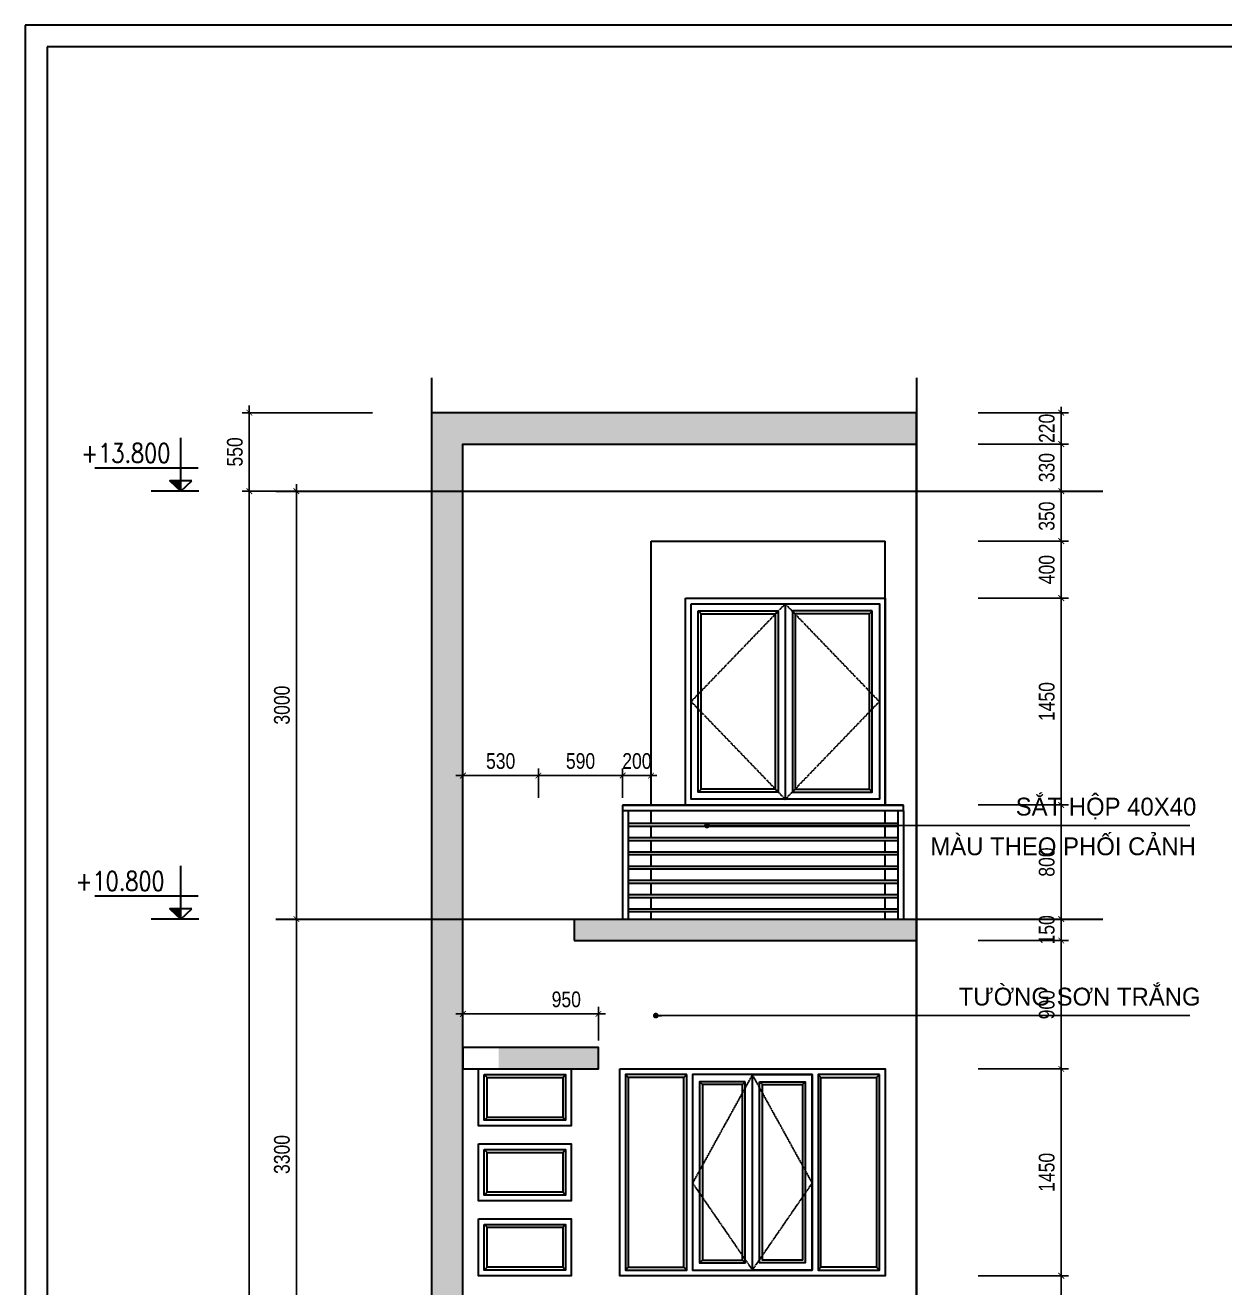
# Model space of a CAD drawing. Header units: millimetres. Extents: x -82962 to 19744, y -138000 to 4535.
# Drawn here: x -40951 to -32541, y -24094 to -15244 of the extents above; entities that cross this region are included whole.
import ezdxf

# ---------------------------------------------------------------- set-up
doc = ezdxf.new("R2010")
doc.units = ezdxf.units.MM
doc.header["$LTSCALE"] = 1000
doc.header["$MEASUREMENT"] = 0
doc.header["$PDMODE"] = 3
doc.linetypes.add('HIDDEN', pattern=[0.375, 0.25, -0.125])
doc.layers.get('0').update_dxf_attribs({"lineweight": 30})
doc.layers.get('DEFPOINTS').update_dxf_attribs({"color": 4, "lineweight": 30})
doc.layers.add('THAY', color=4, linetype='Continuous', lineweight=30)
doc.styles.add('A2', font='VnAvantH.TTF')
doc.styles.add('dim', font='arial.ttf', dxfattribs={"width": 0.8})
doc.styles.add('ROMANO', font='ROMANS', dxfattribs={"width": 0.8, "bigfont": 'VNS'})
doc.dimstyles.new('1-100-100', dxfattribs={"dimscale": 0, "dimtxt": 2.2, "dimasz": 0.8, "dimexe": 1, "dimexo": 1, "dimgap": 0.9, "dimtad": 1, "dimdec": 0, "dimzin": 0, "dimdsep": 46, "dimtxsty": 'dim', "dimblk1": 'ARCHTICK', "dimblk2": 'ARCHTICK', "dimsah": 1, "dimcen": 1, "dimdle": 1, "dimclrd": 256, "dimclre": 256, "dimclrt": 1, "dimadec": 0, "dimazin": 0, "dimtfac": 0.0001, "dimtdec": 0, "dimtix": 1, "dimtmove": 2, "dimatfit": 3, "dimldrblk": 'DOT', "dimfxl": 100, "dimtolj": 1, "dimtzin": 0, "dimarcsym": 0})

# ---------------------------------------------------------------- blocks, each defined once
blk = doc.blocks.new('_ARCHTICK')
at = {"color": 0, "linetype": 'ByBlock', "const_width": 0.15}
blk.add_lwpolyline([(-0.5, -0.5), (0.5, 0.5)], dxfattribs=at)
blk = doc.blocks.new('*D96')
at = {"layer": 'DEFPOINTS', "color": 0, "ltscale": 0.2, "transparency": 16777216}
for p in [(-39380.1, -18509.6), (-38466.4, -18509.6), (-38466.4, -32309.6)]:
    blk.add_point(p, dxfattribs=at)
at = {"layer": 'THAY', "lineweight": -2, "ltscale": 0.2, "transparency": 16777216}
for p, q in [((-39380.1, -32359.6), (-39380.1, -18459.6)), ((-38516.4, -18509.6), (-39430.1, -18509.6)), ((-38516.4, -32309.6), (-39430.1, -32309.6))]:
    blk.add_line(p, q, dxfattribs=at)
at = {"layer": 'THAY', "lineweight": -2, "ltscale": 0.2, "transparency": 16777216, "xscale": 40.00000032884259, "yscale": 40.00000032884259, "zscale": 40.00000032884259}
for p, rotation in [((-39380.1, -18509.6), 90), ((-39380.1, -32309.6), 270)]:
    blk.add_blockref('_ARCHTICK', p, dxfattribs=dict(at, rotation=rotation))
at = {"layer": 'THAY', "color": 1, "ltscale": 0.2, "transparency": 16777216, "insert": (-39481.3, -25409.6), "char_height": 110, "attachment_point": 5, "rotation": 90, "style": 'dim'}
blk.add_mtext('\\A1;13800', dxfattribs=at)
blk = doc.blocks.new('_DOT')
at = {"color": 0, "linetype": 'ByBlock', "ltscale": 10}
blk.add_line((-0.5, 0), (-1, 0), dxfattribs=at)
at = {"color": 0, "linetype": 'ByBlock', "ltscale": 10, "const_width": 0.5}
blk.add_lwpolyline([(-0.25, 0, 1), (0.25, 0, 1)], format="xyb", close=True, dxfattribs=at)
blk = doc.blocks.new('*D97')
at = {"layer": 'DEFPOINTS', "color": 0, "ltscale": 0.2, "transparency": 16777216}
for p in [(-39050.1, -21509.6), (-38466.4, -21509.6), (-38466.4, -24809.6)]:
    blk.add_point(p, dxfattribs=at)
at = {"layer": 'THAY', "lineweight": -2, "ltscale": 0.2, "transparency": 16777216}
for p, q in [((-39050.1, -24859.6), (-39050.1, -21459.6)), ((-38516.4, -21509.6), (-39100.1, -21509.6)), ((-38516.4, -24809.6), (-39100.1, -24809.6))]:
    blk.add_line(p, q, dxfattribs=at)
at = {"layer": 'THAY', "lineweight": -2, "ltscale": 0.2, "transparency": 16777216, "xscale": 40.00000032884259, "yscale": 40.00000032884259, "zscale": 40.00000032884259}
for p, rotation in [((-39050.1, -21509.6), 90), ((-39050.1, -24809.6), 270)]:
    blk.add_blockref('_ARCHTICK', p, dxfattribs=dict(at, rotation=rotation))
at = {"layer": 'THAY', "color": 1, "ltscale": 0.2, "transparency": 16777216, "insert": (-39151.3, -23159.6), "char_height": 110, "attachment_point": 5, "rotation": 90, "style": 'dim'}
blk.add_mtext('\\A1;3300', dxfattribs=at)
blk = doc.blocks.new('*D98')
at = {"layer": 'DEFPOINTS', "color": 0, "ltscale": 0.2, "transparency": 16777216}
for p in [(-39050.1, -18509.6), (-38466.4, -18509.6), (-38466.4, -21509.6)]:
    blk.add_point(p, dxfattribs=at)
at = {"layer": 'THAY', "lineweight": -2, "ltscale": 0.2, "transparency": 16777216}
for p, q in [((-39050.1, -21559.6), (-39050.1, -18459.6)), ((-38516.4, -18509.6), (-39100.1, -18509.6)), ((-38516.4, -21509.6), (-39100.1, -21509.6))]:
    blk.add_line(p, q, dxfattribs=at)
at = {"layer": 'THAY', "lineweight": -2, "ltscale": 0.2, "transparency": 16777216, "xscale": 40.00000032884259, "yscale": 40.00000032884259, "zscale": 40.00000032884259}
for p, rotation in [((-39050.1, -18509.6), 90), ((-39050.1, -21509.6), 270)]:
    blk.add_blockref('_ARCHTICK', p, dxfattribs=dict(at, rotation=rotation))
at = {"layer": 'THAY', "color": 1, "ltscale": 0.2, "transparency": 16777216, "insert": (-39151.3, -20009.6), "char_height": 110, "attachment_point": 5, "rotation": 90, "style": 'dim'}
blk.add_mtext('\\A1;3000', dxfattribs=at)
blk = doc.blocks.new('*D99')
at = {"layer": 'DEFPOINTS', "color": 0, "ltscale": 0.2, "transparency": 16777216}
for p in [(-39380.1, -17959.6), (-38466.4, -17959.6), (-38466.4, -18509.6)]:
    blk.add_point(p, dxfattribs=at)
at = {"layer": 'THAY', "lineweight": -2, "ltscale": 0.2, "transparency": 16777216}
for p, q in [((-38516.4, -17959.6), (-39430.1, -17959.6)), ((-39380.1, -18559.6), (-39380.1, -17909.6)), ((-38516.4, -18509.6), (-39430.1, -18509.6))]:
    blk.add_line(p, q, dxfattribs=at)
at = {"layer": 'THAY', "lineweight": -2, "ltscale": 0.2, "transparency": 16777216, "xscale": 40.00000032884259, "yscale": 40.00000032884259, "zscale": 40.00000032884259}
for p, rotation in [((-39380.1, -17959.6), 90), ((-39380.1, -18509.6), 270)]:
    blk.add_blockref('_ARCHTICK', p, dxfattribs=dict(at, rotation=rotation))
at = {"layer": 'THAY', "color": 1, "ltscale": 0.2, "transparency": 16777216, "insert": (-39481.2, -18234.6), "char_height": 110, "attachment_point": 5, "rotation": 90, "style": 'dim'}
blk.add_mtext('\\A1;550', dxfattribs=at)
blk = doc.blocks.new('*D1574')
at = {"layer": 'DEFPOINTS', "color": 0, "ltscale": 0.2, "transparency": 16777216}
for p in [(-34320.8, -24009.6), (-33687.8, -24009.6), (-34320.8, -24809.6)]:
    blk.add_point(p, dxfattribs=at)
at = {"layer": 'THAY', "lineweight": -2, "ltscale": 0.2, "transparency": 16777216}
for p, q in [((-33687.8, -24859.6), (-33687.8, -23959.6)), ((-34270.8, -24009.6), (-33637.8, -24009.6)), ((-34270.8, -24809.6), (-33637.8, -24809.6))]:
    blk.add_line(p, q, dxfattribs=at)
at = {"layer": 'THAY', "lineweight": -2, "ltscale": 0.2, "transparency": 16777216, "xscale": 40.00000032884259, "yscale": 40.00000032884259, "zscale": 40.00000032884259}
for p, rotation in [((-33687.8, -24009.6), 90), ((-33687.8, -24809.6), 270)]:
    blk.add_blockref('_ARCHTICK', p, dxfattribs=dict(at, rotation=rotation))
at = {"layer": 'THAY', "color": 1, "ltscale": 0.2, "transparency": 16777216, "insert": (-33789, -24409.6), "char_height": 110, "attachment_point": 5, "rotation": 90, "style": 'dim'}
blk.add_mtext('\\A1;800', dxfattribs=at)
blk = doc.blocks.new('*D1575')
at = {"layer": 'DEFPOINTS', "color": 0, "ltscale": 0.2, "transparency": 16777216}
for p in [(-34320.8, -22559.6), (-33687.8, -22559.6), (-34320.8, -24009.6)]:
    blk.add_point(p, dxfattribs=at)
at = {"layer": 'THAY', "lineweight": -2, "ltscale": 0.2, "transparency": 16777216}
for p, q in [((-34270.8, -22559.6), (-33637.8, -22559.6)), ((-33687.8, -24059.6), (-33687.8, -22509.6)), ((-34270.8, -24009.6), (-33637.8, -24009.6))]:
    blk.add_line(p, q, dxfattribs=at)
at = {"layer": 'THAY', "lineweight": -2, "ltscale": 0.2, "transparency": 16777216, "xscale": 40.00000032884259, "yscale": 40.00000032884259, "zscale": 40.00000032884259}
for p, rotation in [((-33687.8, -22559.6), 90), ((-33687.8, -24009.6), 270)]:
    blk.add_blockref('_ARCHTICK', p, dxfattribs=dict(at, rotation=rotation))
at = {"layer": 'THAY', "color": 1, "ltscale": 0.2, "transparency": 16777216, "insert": (-33789, -23284.6), "char_height": 110, "attachment_point": 5, "rotation": 90, "style": 'dim'}
blk.add_mtext('\\A1;1450', dxfattribs=at)
blk = doc.blocks.new('*D1576')
at = {"layer": 'DEFPOINTS', "color": 0, "ltscale": 0.2, "transparency": 16777216}
for p in [(-34320.8, -21659.6), (-33687.8, -21659.6), (-34320.8, -22559.6)]:
    blk.add_point(p, dxfattribs=at)
at = {"layer": 'THAY', "lineweight": -2, "ltscale": 0.2, "transparency": 16777216}
for p, q in [((-34270.8, -21659.6), (-33637.8, -21659.6)), ((-33687.8, -22609.6), (-33687.8, -21609.6)), ((-34270.8, -22559.6), (-33637.8, -22559.6))]:
    blk.add_line(p, q, dxfattribs=at)
at = {"layer": 'THAY', "lineweight": -2, "ltscale": 0.2, "transparency": 16777216, "xscale": 40.00000032884259, "yscale": 40.00000032884259, "zscale": 40.00000032884259}
for p, rotation in [((-33687.8, -21659.6), 90), ((-33687.8, -22559.6), 270)]:
    blk.add_blockref('_ARCHTICK', p, dxfattribs=dict(at, rotation=rotation))
at = {"layer": 'THAY', "color": 1, "ltscale": 0.2, "transparency": 16777216, "insert": (-33789, -22109.6), "char_height": 110, "attachment_point": 5, "rotation": 90, "style": 'dim'}
blk.add_mtext('\\A1;900', dxfattribs=at)
blk = doc.blocks.new('*D1577')
at = {"layer": 'DEFPOINTS', "color": 0, "ltscale": 0.2, "transparency": 16777216}
for p in [(-34320.8, -21509.6), (-33687.8, -21509.6), (-34320.8, -21659.6)]:
    blk.add_point(p, dxfattribs=at)
at = {"layer": 'THAY', "lineweight": -2, "ltscale": 0.2, "transparency": 16777216}
for p, q in [((-33687.8, -21509.6), (-33687.8, -21469.6)), ((-34270.8, -21509.6), (-33637.8, -21509.6)), ((-33687.8, -21659.6), (-33687.8, -21509.6)), ((-34270.8, -21659.6), (-33637.8, -21659.6)), ((-33687.8, -21659.6), (-33687.8, -21699.6))]:
    blk.add_line(p, q, dxfattribs=at)
at = {"layer": 'THAY', "lineweight": -2, "ltscale": 0.2, "transparency": 16777216, "xscale": 40.00000032884259, "yscale": 40.00000032884259, "zscale": 40.00000032884259}
for p, rotation in [((-33687.8, -21509.6), 270), ((-33687.8, -21659.6), 90)]:
    blk.add_blockref('_ARCHTICK', p, dxfattribs=dict(at, rotation=rotation))
at = {"layer": 'THAY', "color": 1, "ltscale": 0.2, "transparency": 16777216, "insert": (-33789, -21584.6), "char_height": 110, "attachment_point": 5, "rotation": 90, "style": 'dim'}
blk.add_mtext('\\A1;150', dxfattribs=at)
blk = doc.blocks.new('*D1578')
at = {"layer": 'DEFPOINTS', "color": 0, "ltscale": 0.2, "transparency": 16777216}
for p in [(-34320.8, -20709.6), (-33687.8, -20709.6), (-34320.8, -21509.6)]:
    blk.add_point(p, dxfattribs=at)
at = {"layer": 'THAY', "lineweight": -2, "ltscale": 0.2, "transparency": 16777216}
for p, q in [((-33687.8, -21559.6), (-33687.8, -20659.6)), ((-34270.8, -20709.6), (-33637.8, -20709.6)), ((-34270.8, -21509.6), (-33637.8, -21509.6))]:
    blk.add_line(p, q, dxfattribs=at)
at = {"layer": 'THAY', "lineweight": -2, "ltscale": 0.2, "transparency": 16777216, "xscale": 40.00000032884259, "yscale": 40.00000032884259, "zscale": 40.00000032884259}
for p, rotation in [((-33687.8, -20709.6), 90), ((-33687.8, -21509.6), 270)]:
    blk.add_blockref('_ARCHTICK', p, dxfattribs=dict(at, rotation=rotation))
at = {"layer": 'THAY', "color": 1, "ltscale": 0.2, "transparency": 16777216, "insert": (-33789, -21109.6), "char_height": 110, "attachment_point": 5, "rotation": 90, "style": 'dim'}
blk.add_mtext('\\A1;800', dxfattribs=at)
blk = doc.blocks.new('*D1579')
at = {"layer": 'DEFPOINTS', "color": 0, "ltscale": 0.2, "transparency": 16777216}
for p in [(-34320.8, -19259.6), (-33687.8, -19259.6), (-34320.8, -20709.6)]:
    blk.add_point(p, dxfattribs=at)
at = {"layer": 'THAY', "lineweight": -2, "ltscale": 0.2, "transparency": 16777216}
for p, q in [((-34270.8, -19259.6), (-33637.8, -19259.6)), ((-33687.8, -20759.6), (-33687.8, -19209.6)), ((-34270.8, -20709.6), (-33637.8, -20709.6))]:
    blk.add_line(p, q, dxfattribs=at)
at = {"layer": 'THAY', "lineweight": -2, "ltscale": 0.2, "transparency": 16777216, "xscale": 40.00000032884259, "yscale": 40.00000032884259, "zscale": 40.00000032884259}
for p, rotation in [((-33687.8, -19259.6), 90), ((-33687.8, -20709.6), 270)]:
    blk.add_blockref('_ARCHTICK', p, dxfattribs=dict(at, rotation=rotation))
at = {"layer": 'THAY', "color": 1, "ltscale": 0.2, "transparency": 16777216, "insert": (-33789, -19984.6), "char_height": 110, "attachment_point": 5, "rotation": 90, "style": 'dim'}
blk.add_mtext('\\A1;1450', dxfattribs=at)
blk = doc.blocks.new('*D1580')
at = {"layer": 'DEFPOINTS', "color": 0, "ltscale": 0.2, "transparency": 16777216}
for p in [(-34320.8, -18859.6), (-33687.8, -18859.6), (-34320.8, -19259.6)]:
    blk.add_point(p, dxfattribs=at)
at = {"layer": 'THAY', "lineweight": -2, "ltscale": 0.2, "transparency": 16777216}
for p, q in [((-33687.8, -19309.6), (-33687.8, -18809.6)), ((-34270.8, -18859.6), (-33637.8, -18859.6)), ((-34270.8, -19259.6), (-33637.8, -19259.6))]:
    blk.add_line(p, q, dxfattribs=at)
at = {"layer": 'THAY', "lineweight": -2, "ltscale": 0.2, "transparency": 16777216, "xscale": 40.00000032884259, "yscale": 40.00000032884259, "zscale": 40.00000032884259}
for p, rotation in [((-33687.8, -18859.6), 90), ((-33687.8, -19259.6), 270)]:
    blk.add_blockref('_ARCHTICK', p, dxfattribs=dict(at, rotation=rotation))
at = {"layer": 'THAY', "color": 1, "ltscale": 0.2, "transparency": 16777216, "insert": (-33789, -19059.6), "char_height": 110, "attachment_point": 5, "rotation": 90, "style": 'dim'}
blk.add_mtext('\\A1;400', dxfattribs=at)
blk = doc.blocks.new('*D1581')
at = {"layer": 'DEFPOINTS', "color": 0, "ltscale": 0.2, "transparency": 16777216}
for p in [(-34320.8, -18509.6), (-33687.8, -18509.6), (-34320.8, -18859.6)]:
    blk.add_point(p, dxfattribs=at)
at = {"layer": 'THAY', "lineweight": -2, "ltscale": 0.2, "transparency": 16777216}
for p, q in [((-33687.8, -18909.6), (-33687.8, -18459.6)), ((-34270.8, -18509.6), (-33637.8, -18509.6)), ((-34270.8, -18859.6), (-33637.8, -18859.6))]:
    blk.add_line(p, q, dxfattribs=at)
at = {"layer": 'THAY', "lineweight": -2, "ltscale": 0.2, "transparency": 16777216, "xscale": 40.00000032884259, "yscale": 40.00000032884259, "zscale": 40.00000032884259}
for p, rotation in [((-33687.8, -18509.6), 90), ((-33687.8, -18859.6), 270)]:
    blk.add_blockref('_ARCHTICK', p, dxfattribs=dict(at, rotation=rotation))
at = {"layer": 'THAY', "color": 1, "ltscale": 0.2, "transparency": 16777216, "insert": (-33789, -18684.6), "char_height": 110, "attachment_point": 5, "rotation": 90, "style": 'dim'}
blk.add_mtext('\\A1;350', dxfattribs=at)
blk = doc.blocks.new('*D1582')
at = {"layer": 'DEFPOINTS', "color": 0, "ltscale": 0.2, "transparency": 16777216}
for p in [(-34320.8, -18179.6), (-33687.8, -18179.6), (-34320.8, -18509.6)]:
    blk.add_point(p, dxfattribs=at)
at = {"layer": 'THAY', "lineweight": -2, "ltscale": 0.2, "transparency": 16777216}
for p, q in [((-33687.8, -18559.6), (-33687.8, -18129.6)), ((-34270.8, -18179.6), (-33637.8, -18179.6)), ((-34270.8, -18509.6), (-33637.8, -18509.6))]:
    blk.add_line(p, q, dxfattribs=at)
at = {"layer": 'THAY', "lineweight": -2, "ltscale": 0.2, "transparency": 16777216, "xscale": 40.00000032884259, "yscale": 40.00000032884259, "zscale": 40.00000032884259}
for p, rotation in [((-33687.8, -18179.6), 90), ((-33687.8, -18509.6), 270)]:
    blk.add_blockref('_ARCHTICK', p, dxfattribs=dict(at, rotation=rotation))
at = {"layer": 'THAY', "color": 1, "ltscale": 0.2, "transparency": 16777216, "insert": (-33789, -18344.6), "char_height": 110, "attachment_point": 5, "rotation": 90, "style": 'dim'}
blk.add_mtext('\\A1;330', dxfattribs=at)
blk = doc.blocks.new('*D1583')
at = {"layer": 'DEFPOINTS', "color": 0, "ltscale": 0.2, "transparency": 16777216}
for p in [(-34320.8, -17959.6), (-33687.8, -17959.6), (-34320.8, -18179.6)]:
    blk.add_point(p, dxfattribs=at)
at = {"layer": 'THAY', "lineweight": -2, "ltscale": 0.2, "transparency": 16777216}
for p, q in [((-34270.8, -17959.6), (-33637.8, -17959.6)), ((-33687.8, -17959.6), (-33687.8, -17919.6)), ((-33687.8, -18179.6), (-33687.8, -17959.6)), ((-34270.8, -18179.6), (-33637.8, -18179.6)), ((-33687.8, -18179.6), (-33687.8, -18219.6))]:
    blk.add_line(p, q, dxfattribs=at)
at = {"layer": 'THAY', "lineweight": -2, "ltscale": 0.2, "transparency": 16777216, "xscale": 40.00000032884259, "yscale": 40.00000032884259, "zscale": 40.00000032884259}
for p, rotation in [((-33687.8, -17959.6), 270), ((-33687.8, -18179.6), 90)]:
    blk.add_blockref('_ARCHTICK', p, dxfattribs=dict(at, rotation=rotation))
at = {"layer": 'THAY', "color": 1, "ltscale": 0.2, "transparency": 16777216, "insert": (-33789, -18069.6), "char_height": 110, "attachment_point": 5, "rotation": 90, "style": 'dim'}
blk.add_mtext('\\A1;220', dxfattribs=at)
blk = doc.blocks.new('*D1782')
at = {"layer": 'DEFPOINTS', "color": 0, "ltscale": 0.2, "transparency": 16777216}
for p in [(-36762.9, -20503.1), (-36762.9, -20709.6), (-36562.9, -20709.6)]:
    blk.add_point(p, dxfattribs=at)
at = {"layer": 'THAY', "lineweight": -2, "ltscale": 0.2, "transparency": 16777216}
for p, q in [((-36762.9, -20503.1), (-36802.9, -20503.1)), ((-36762.9, -20659.6), (-36762.9, -20453.1)), ((-36562.9, -20503.1), (-36762.9, -20503.1)), ((-36562.9, -20659.6), (-36562.9, -20453.1)), ((-36562.9, -20503.1), (-36522.9, -20503.1))]:
    blk.add_line(p, q, dxfattribs=at)
at = {"layer": 'THAY', "lineweight": -2, "ltscale": 0.2, "transparency": 16777216, "xscale": 40.00000032884259, "yscale": 40.00000032884259, "zscale": 40.00000032884259}
blk.add_blockref('_ARCHTICK', (-36762.9, -20503.1), dxfattribs=at)
at = {"layer": 'THAY', "lineweight": -2, "ltscale": 0.2, "transparency": 16777216, "xscale": 40.00000032884259, "yscale": 40.00000032884259, "zscale": 40.00000032884259, "rotation": 180}
blk.add_blockref('_ARCHTICK', (-36562.9, -20503.1), dxfattribs=at)
at = {"layer": 'THAY', "color": 1, "ltscale": 0.2, "transparency": 16777216, "insert": (-36662.9, -20402), "char_height": 110, "attachment_point": 5, "style": 'dim'}
blk.add_mtext('\\A1;200', dxfattribs=at)
blk = doc.blocks.new('*D1785')
at = {"layer": 'DEFPOINTS', "color": 0, "ltscale": 0.2, "transparency": 16777216}
for p in [(-36932.9, -22174), (-37882.9, -22409.6), (-36932.9, -22409.6)]:
    blk.add_point(p, dxfattribs=at)
at = {"layer": 'THAY', "lineweight": -2, "ltscale": 0.2, "transparency": 16777216}
for p, q in [((-37882.9, -22359.6), (-37882.9, -22124)), ((-36932.9, -22359.6), (-36932.9, -22124)), ((-37932.9, -22174), (-36882.9, -22174))]:
    blk.add_line(p, q, dxfattribs=at)
at = {"layer": 'THAY', "lineweight": -2, "ltscale": 0.2, "transparency": 16777216, "xscale": 40.00000032884259, "yscale": 40.00000032884259, "zscale": 40.00000032884259, "rotation": 180}
blk.add_blockref('_ARCHTICK', (-37882.9, -22174), dxfattribs=at)
at = {"layer": 'THAY', "lineweight": -2, "ltscale": 0.2, "transparency": 16777216, "xscale": 40.00000032884259, "yscale": 40.00000032884259, "zscale": 40.00000032884259}
blk.add_blockref('_ARCHTICK', (-36932.9, -22174), dxfattribs=at)
at = {"layer": 'THAY', "color": 1, "ltscale": 0.2, "transparency": 16777216, "insert": (-37157.9, -22072.8), "char_height": 110, "attachment_point": 5, "style": 'dim'}
blk.add_mtext('\\A1;950', dxfattribs=at)
blk = doc.blocks.new('*D1786')
at = {"layer": 'DEFPOINTS', "color": 0, "ltscale": 0.2, "transparency": 16777216}
for p in [(-37352.9, -20503.1), (-37882.9, -20709.6), (-37352.9, -20709.6)]:
    blk.add_point(p, dxfattribs=at)
at = {"layer": 'THAY', "lineweight": -2, "ltscale": 0.2, "transparency": 16777216}
for p, q in [((-37932.9, -20503.1), (-37302.9, -20503.1)), ((-37882.9, -20659.6), (-37882.9, -20453.1)), ((-37352.9, -20659.6), (-37352.9, -20453.1))]:
    blk.add_line(p, q, dxfattribs=at)
at = {"layer": 'THAY', "lineweight": -2, "ltscale": 0.2, "transparency": 16777216, "xscale": 40.00000032884259, "yscale": 40.00000032884259, "zscale": 40.00000032884259, "rotation": 180}
blk.add_blockref('_ARCHTICK', (-37882.9, -20503.1), dxfattribs=at)
at = {"layer": 'THAY', "lineweight": -2, "ltscale": 0.2, "transparency": 16777216, "xscale": 40.00000032884259, "yscale": 40.00000032884259, "zscale": 40.00000032884259}
blk.add_blockref('_ARCHTICK', (-37352.9, -20503.1), dxfattribs=at)
at = {"layer": 'THAY', "color": 1, "ltscale": 0.2, "transparency": 16777216, "insert": (-37617.9, -20401.9), "char_height": 110, "attachment_point": 5, "style": 'dim'}
blk.add_mtext('\\A1;530', dxfattribs=at)
blk = doc.blocks.new('*D1787')
at = {"layer": 'DEFPOINTS', "color": 0, "ltscale": 0.2, "transparency": 16777216}
for p in [(-36762.9, -20503.1), (-37352.9, -20709.6), (-36762.9, -20709.6)]:
    blk.add_point(p, dxfattribs=at)
at = {"layer": 'THAY', "lineweight": -2, "ltscale": 0.2, "transparency": 16777216}
for p, q in [((-37402.9, -20503.1), (-36712.9, -20503.1)), ((-37352.9, -20659.6), (-37352.9, -20453.1)), ((-36762.9, -20659.6), (-36762.9, -20453.1))]:
    blk.add_line(p, q, dxfattribs=at)
at = {"layer": 'THAY', "lineweight": -2, "ltscale": 0.2, "transparency": 16777216, "xscale": 40.00000032884259, "yscale": 40.00000032884259, "zscale": 40.00000032884259, "rotation": 180}
blk.add_blockref('_ARCHTICK', (-37352.9, -20503.1), dxfattribs=at)
at = {"layer": 'THAY', "lineweight": -2, "ltscale": 0.2, "transparency": 16777216, "xscale": 40.00000032884259, "yscale": 40.00000032884259, "zscale": 40.00000032884259}
blk.add_blockref('_ARCHTICK', (-36762.9, -20503.1), dxfattribs=at)
at = {"layer": 'THAY', "color": 1, "ltscale": 0.2, "transparency": 16777216, "insert": (-37057.9, -20402), "char_height": 110, "attachment_point": 5, "style": 'dim'}
blk.add_mtext('\\A1;590', dxfattribs=at)

msp = doc.modelspace()

# ---------------------------------------------------------------- hatches: boundary and pattern name
at = {"layer": 'THAY', "ltscale": 0.2}
h = msp.add_hatch(dxfattribs=at)
h.set_pattern_fill('AR-SAND', color=256, scale=20, style=0)
h.set_pattern_definition([(37.5, (0, 0), (-1.259867, 38.536475), [0, -30.4, 0, -34, 0, -32.5]), (7.5, (0, 0), (35.395534, 56.44292), [0, -16.4, 0, -27.4, 0, -10.5]), (327.5, (-24.6, 0), (62.282837, 0.11318), [0, -10, 0, -36, 0, -47]), (317.5, (-24.6, 0), (60.12253, 17.55351), [0, -5, 0, -23.6, 0, -27])])
h.paths.add_polyline_path([(-34702.85203, -17959.63041), (-38102.85203, -17959.63041), (-38102.85203, -18509.63041), (-37882.85203, -18509.63041), (-37882.85203, -18179.63041), (-34702.85203, -18179.63041)])
h.paths.add_polyline_path([(-37882.85203, -18509.63041), (-38102.85203, -18509.63041), (-38102.85203, -21509.63041), (-37882.85203, -21509.63041)])
h.paths.add_polyline_path([(-37882.85203, -21509.63041), (-38102.85203, -21509.63041), (-38102.85203, -24809.63041), (-37882.85203, -24809.63041)])
h.paths.add_polyline_path([(-37882.85203, -24809.63041), (-38102.85203, -24809.63041), (-38102.85203, -28409.63041), (-37882.85203, -28409.63041), (-37882.85203, -27769.63041), (-37882.85203, -26159.63041)])
h.paths.add_polyline_path([(-37002.85203, -28409.63041), (-37882.85203, -28409.63041), (-38102.85203, -28409.63041), (-38102.85203, -28759.63041), (-37002.85203, -28759.63041)])
h = msp.add_hatch(dxfattribs=at)
h.set_pattern_fill('AR-SAND', color=256, scale=30, style=0)
h.set_pattern_definition([(37.5, (-37002.85, -28759.63), (-1.8898, 57.8047), [0, -45.6, 0, -51, 0, -48.75]), (7.5, (-37002.85, -28759.63), (53.0933, 84.6644), [0, -24.6, 0, -41.1, 0, -15.75]), (327.5, (-37039.75, -28759.63), (93.42426, 0.16977), [0, -15, 0, -54, 0, -70.5]), (317.5, (-37039.75, -28759.63), (90.1838, 26.3303), [0, -7.5, 0, -35.4, 0, -40.5])])
h.paths.add_polyline_path([(-34702.85203, -21509.63041), (-37102.85203, -21509.63041), (-37102.85203, -21659.63041), (-34702.85203, -21659.63041)])
h.paths.add_polyline_path([(-36932.85203, -22409.63041), (-37632.85203, -22409.63041), (-37632.85203, -22559.63041), (-36932.85203, -22559.63041)])

# ---------------------------------------------------------------- linework, layer by layer
at = {"layer": 'THAY', "ltscale": 0.015}
for p, q in [((-38102.85203, -17714.15494), (-38102.85203, -32872.31007)), ((-34702.85203, -17714.15494), (-34702.85203, -32872.31007)), ((-39194.46259, -18509.63041), (-33396.54284, -18509.63041)), ((-39194.46259, -21509.63041), (-33396.54284, -21509.63041))]:
    msp.add_line(p, q, dxfattribs=at)
at = {"layer": 'THAY', "ltscale": 0.2}
for p, q in [((-39860.22141, -18509.63041), (-39860.22141, -18135.08977)), ((-39739.68949, -18348.12989), (-40464.43332, -18348.12989)), ((-39733.27817, -18509.63041), (-40067.25345, -18509.63041)), ((-34792.85203, -20709.63041), (-36762.85203, -20709.63041)), ((-36762.85203, -20709.63041), (-36762.85203, -20749.63041)), ((-34792.85203, -20749.63041), (-36762.85203, -20749.63041)), ((-36762.85203, -20749.63041), (-36762.85203, -21509.63041)), ((-36722.85203, -20749.63041), (-36722.85203, -21509.63041)), ((-34832.85203, -20749.63041), (-34832.85203, -21509.63041)), ((-34792.85203, -20749.63041), (-34792.85203, -20709.63041)), ((-34792.85203, -20749.63041), (-34792.85203, -21509.63041)), ((-34832.85203, -20839.63041), (-36722.85203, -20839.63041)), ((-36722.85203, -20839.63041), (-36722.85203, -20859.63041)), ((-34832.85203, -20859.63041), (-36722.85203, -20859.63041)), ((-34832.85203, -20939.63041), (-36722.85203, -20939.63041)), ((-36722.85203, -20939.63041), (-36722.85203, -20959.63041)), ((-34832.85203, -20959.63041), (-36722.85203, -20959.63041)), ((-34832.85203, -21039.63041), (-36722.85203, -21039.63041)), ((-36722.85203, -21039.63041), (-36722.85203, -21059.63041)), ((-34832.85203, -21059.63041), (-36722.85203, -21059.63041)), ((-39860.22141, -21509.63041), (-39860.22141, -21135.08977)), ((-34832.85203, -21139.63041), (-36722.85203, -21139.63041)), ((-36722.85203, -21139.63041), (-36722.85203, -21159.63041)), ((-34832.85203, -21159.63041), (-36722.85203, -21159.63041)), ((-34832.85203, -21239.63041), (-36722.85203, -21239.63041)), ((-36722.85203, -21239.63041), (-36722.85203, -21259.63041)), ((-34832.85203, -21259.63041), (-36722.85203, -21259.63041)), ((-39739.68949, -21348.12989), (-40464.43332, -21348.12989)), ((-34832.85203, -21339.63041), (-36722.85203, -21339.63041)), ((-36722.85203, -21339.63041), (-36722.85203, -21359.63041)), ((-34832.85203, -21359.63041), (-36722.85203, -21359.63041)), ((-34832.85203, -21439.63041), (-36722.85203, -21439.63041)), ((-36722.85203, -21439.63041), (-36722.85203, -21459.63041)), ((-34832.85203, -21459.63041), (-36722.85203, -21459.63041)), ((-39733.27817, -21509.63041), (-40067.25345, -21509.63041))]:
    msp.add_line(p, q, dxfattribs=at)
at = {"layer": 'THAY', "linetype": 'Continuous'}
for p, q in [((-36562.85203, -20709.63041), (-36562.85203, -18859.63041)), ((-36562.85203, -18859.63041), (-34922.85203, -18859.63041)), ((-34922.85203, -20709.63041), (-34922.85203, -18859.63041)), ((-36762.85203, -20709.63041), (-34792.85203, -20709.63041)), ((-36562.85203, -20839.63041), (-36562.85203, -20749.63041)), ((-34922.85203, -20839.63041), (-34922.85203, -20749.63041)), ((-36562.85203, -20939.63041), (-36562.85203, -20859.63041)), ((-34922.85203, -20939.63041), (-34922.85203, -20859.63041)), ((-36562.85203, -21039.63041), (-36562.85203, -20959.63041)), ((-34922.85203, -21039.63041), (-34922.85203, -20959.63041)), ((-36562.85203, -21139.63041), (-36562.85203, -21059.63041)), ((-34922.85203, -21139.63041), (-34922.85203, -21059.63041)), ((-36562.85203, -21239.63041), (-36562.85203, -21159.63041)), ((-34922.85203, -21239.63041), (-34922.85203, -21159.63041)), ((-36562.85203, -21339.63041), (-36562.85203, -21259.63041)), ((-34922.85203, -21339.63041), (-34922.85203, -21259.63041)), ((-36562.85203, -21439.63041), (-36562.85203, -21359.63041)), ((-34922.85203, -21439.63041), (-34922.85203, -21359.63041)), ((-36562.85203, -21509.63041), (-36562.85203, -21459.63041)), ((-34922.85203, -21509.63041), (-34922.85203, -21459.63041)), ((-37102.85203, -21509.63041), (-34702.85203, -21509.63041)), ((-37102.85203, -21509.63041), (-37102.85203, -21659.63041)), ((-37102.85203, -21659.63041), (-34702.85203, -21659.63041))]:
    msp.add_line(p, q, dxfattribs=at)
at = {"layer": 'THAY', "ltscale": 0.2}
for points in [[(-40951.19082, -15243.66073), (-40951.19082, -37216.98635), (-25518.01165, -37216.98635), (-25518.01165, -15243.66073)], [(-40796.96266, -15393.9476), (-40796.96266, -37066.69948), (-25664.35722, -37066.69948), (-25664.35722, -15393.9476)], [(-39783.62006, -18437.60854), (-39938.32908, -18437.60854), (-39860.22141, -18509.63041)], [(-36322.85203, -19259.63041), (-34922.85203, -19259.63041), (-34922.85203, -20709.63041), (-36322.85203, -20709.63041)], [(-36282.85203, -19299.63041), (-34962.85203, -19299.63041), (-34962.85203, -20669.63041), (-36282.85203, -20669.63041)], [(-36282.85203, -19299.63041), (-35622.85203, -19299.63041), (-35622.85203, -20669.63041), (-36282.85203, -20669.63041)], [(-36232.85203, -19349.63041), (-35672.85203, -19349.63041), (-35672.85203, -20619.63041), (-36232.85203, -20619.63041)], [(-36212.85203, -19369.63041), (-35692.85203, -19369.63041), (-35692.85203, -20599.63041), (-36212.85203, -20599.63041)], [(-35012.85203, -19349.63041), (-35572.85203, -19349.63041), (-35572.85203, -20619.63041), (-35012.85203, -20619.63041)], [(-35032.85203, -19369.63041), (-35552.85203, -19369.63041), (-35552.85203, -20599.63041), (-35032.85203, -20599.63041)], [(-39783.62006, -21437.60854), (-39938.32908, -21437.60854), (-39860.22141, -21509.63041)], [(-37712.85203, -22619.63041), (-37182.85203, -22619.63041), (-37182.85203, -22899.63041), (-37712.85203, -22899.63041)], [(-36332.85203, -22619.63041), (-36722.85203, -22619.63041), (-36722.85203, -23949.63041), (-36332.85203, -23949.63041)], [(-35372.85203, -22619.63041), (-34982.85203, -22619.63041), (-34982.85203, -23949.63041), (-35372.85203, -23949.63041)], [(-35922.85203, -22669.63041), (-36202.85203, -22669.63041), (-36202.85203, -23899.63041), (-35922.85203, -23899.63041)], [(-35782.85203, -22669.63041), (-35502.85203, -22669.63041), (-35502.85203, -23899.63041), (-35782.85203, -23899.63041)], [(-37712.85203, -23144.63041), (-37182.85203, -23144.63041), (-37182.85203, -23424.63041), (-37712.85203, -23424.63041)], [(-37712.85203, -23669.63041), (-37182.85203, -23669.63041), (-37182.85203, -23949.63041), (-37712.85203, -23949.63041)]]:
    msp.add_lwpolyline(points, close=True, dxfattribs=at)
at = {"layer": 'THAY', "linetype": 'Continuous'}
for points in [[(-38102.85203, -32759.63041), (-34702.85203, -32759.63041), (-34702.85203, -17959.63041), (-38102.85203, -17959.63041)], [(-37882.85203, -22559.63041), (-36932.85203, -22559.63041), (-36932.85203, -22409.63041), (-37882.85203, -22409.63041)], [(-36782.85203, -22559.63041), (-34922.85203, -22559.63041), (-34922.85203, -24009.63041), (-36782.85203, -24009.63041)]]:
    msp.add_lwpolyline(points, close=True, dxfattribs=at)
msp.add_lwpolyline([(-37882.85203, -28409.63041), (-37882.85203, -18179.63041), (-34702.85203, -18179.63041)], dxfattribs=at)
at = {"layer": 'THAY', "linetype": 'HIDDEN', "ltscale": 0.01}
for points in [[(-35622.85203, -19299.63041), (-36282.85203, -19984.63041), (-35622.85203, -20669.63041)], [(-35622.85203, -19299.63041), (-34962.85203, -19984.63041), (-35622.85203, -20669.63041)], [(-35852.85203, -22599.63041), (-36272.85203, -23359.63041), (-35852.85203, -23969.63041)], [(-35852.85203, -23969.63041), (-35432.85203, -23359.63041), (-35852.85203, -22599.63041)]]:
    msp.add_lwpolyline(points, dxfattribs=at)
at = {"layer": 'THAY', "ltscale": 0.2}
for points in [[(-36232.85203, -19349.63041), (-36212.85203, -19369.63041)], [(-35692.85203, -19369.63041), (-35672.85203, -19349.63041)], [(-35552.85203, -19369.63041), (-35572.85203, -19349.63041)], [(-35012.85203, -19349.63041), (-35032.85203, -19369.63041)], [(-36232.85203, -20619.63041), (-36212.85203, -20599.63041)], [(-35692.85203, -20599.63041), (-35672.85203, -20619.63041)], [(-35552.85203, -20599.63041), (-35572.85203, -20619.63041)], [(-35012.85203, -20619.63041), (-35032.85203, -20599.63041)], [(-37732.85203, -22599.63041), (-37712.85203, -22619.63041)], [(-37182.85203, -22619.63041), (-37162.85203, -22599.63041)], [(-36742.85203, -22599.63041), (-36722.85203, -22619.63041)], [(-36312.85203, -22599.63041), (-36332.85203, -22619.63041)], [(-36222.85203, -22649.63041), (-36202.85203, -22669.63041)], [(-35902.85203, -22649.63041), (-35922.85203, -22669.63041)], [(-35802.85203, -22649.63041), (-35782.85203, -22669.63041)], [(-35482.85203, -22649.63041), (-35502.85203, -22669.63041)], [(-35392.85203, -22599.63041), (-35372.85203, -22619.63041)], [(-34962.85203, -22599.63041), (-34982.85203, -22619.63041)], [(-37732.85203, -22919.63041), (-37712.85203, -22899.63041)], [(-37182.85203, -22899.63041), (-37162.85203, -22919.63041)], [(-37732.85203, -23124.63041), (-37712.85203, -23144.63041)], [(-37182.85203, -23144.63041), (-37162.85203, -23124.63041)], [(-37732.85203, -23444.63041), (-37712.85203, -23424.63041)], [(-37182.85203, -23424.63041), (-37162.85203, -23444.63041)], [(-37732.85203, -23649.63041), (-37712.85203, -23669.63041)], [(-37182.85203, -23669.63041), (-37162.85203, -23649.63041)], [(-37732.85203, -23969.63041), (-37712.85203, -23949.63041)], [(-37182.85203, -23949.63041), (-37162.85203, -23969.63041)], [(-36722.85203, -23949.63041), (-36742.85203, -23969.63041)], [(-36332.85203, -23949.63041), (-36312.85203, -23969.63041)], [(-36222.85203, -23919.63041), (-36202.85203, -23899.63041)], [(-35902.85203, -23919.63041), (-35922.85203, -23899.63041)], [(-35372.85203, -23949.63041), (-35392.85203, -23969.63041)], [(-34982.85203, -23949.63041), (-34962.85203, -23969.63041)]]:
    msp.add_lwpolyline(points, dxfattribs=at)
at = {"layer": 'THAY'}
for points in [[(-37772.85203, -22559.63041), (-37122.85203, -22559.63041), (-37122.85203, -22959.63041), (-37772.85203, -22959.63041)], [(-36782.85203, -22559.63041), (-34922.85203, -22559.63041), (-34922.85203, -24009.63041), (-36782.85203, -24009.63041)], [(-37732.85203, -22599.63041), (-37162.85203, -22599.63041), (-37162.85203, -22919.63041), (-37732.85203, -22919.63041)], [(-36312.85203, -22599.63041), (-36742.85203, -22599.63041), (-36742.85203, -23969.63041), (-36312.85203, -23969.63041)], [(-35432.85203, -22599.63041), (-36272.85203, -22599.63041), (-36272.85203, -23969.63041), (-35432.85203, -23969.63041)], [(-35852.85203, -22599.63041), (-36272.85203, -22599.63041), (-36272.85203, -23969.63041), (-35852.85203, -23969.63041)], [(-35902.85203, -22649.63041), (-36222.85203, -22649.63041), (-36222.85203, -23919.63041), (-35902.85203, -23919.63041)], [(-35852.85203, -22599.63041), (-35432.85203, -22599.63041), (-35432.85203, -23969.63041), (-35852.85203, -23969.63041)], [(-35802.85203, -22649.63041), (-35482.85203, -22649.63041), (-35482.85203, -23919.63041), (-35802.85203, -23919.63041)], [(-34962.85203, -22599.63041), (-35392.85203, -22599.63041), (-35392.85203, -23969.63041), (-34962.85203, -23969.63041)], [(-37772.85203, -23084.63041), (-37122.85203, -23084.63041), (-37122.85203, -23484.63041), (-37772.85203, -23484.63041)], [(-37732.85203, -23124.63041), (-37162.85203, -23124.63041), (-37162.85203, -23444.63041), (-37732.85203, -23444.63041)], [(-37772.85203, -23609.63041), (-37122.85203, -23609.63041), (-37122.85203, -24009.63041), (-37772.85203, -24009.63041)], [(-37732.85203, -23649.63041), (-37162.85203, -23649.63041), (-37162.85203, -23969.63041), (-37732.85203, -23969.63041)]]:
    msp.add_lwpolyline(points, close=True, dxfattribs=at)
at = {"layer": 'THAY', "ltscale": 0.2}
for points in [[(-39860.22141, -18437.60854), (-39938.32908, -18437.60854), (-39860.22141, -18509.63041), (-39938.32908, -18437.60854)], [(-39860.22141, -21437.60854), (-39938.32908, -21437.60854), (-39860.22141, -21509.63041), (-39938.32908, -21437.60854)]]:
    msp.add_solid(points, dxfattribs=at)

# ---------------------------------------------------------------- texts
at = {"layer": 'THAY', "ltscale": 0.2, "style": 'ROMANO', "width": 0.8}
for s, p in [('+13.800', (-40558.77777, -18309.60186)), ('+10.800', (-40598.73973, -21309.60186))]:
    msp.add_text(s, height=133.95375, dxfattribs=at).set_placement(p)
at = {"layer": 'THAY', "style": 'A2'}
for s, p in [('s¾t hép 40x40', (-34006.88583, -20783.587)), ('mµu theo phèi c¶nh', (-34605.23019, -21061.74221)), ('t\xadêng s¬n tr¾ng', (-34406.4989, -22115.50932))]:
    msp.add_text(s, height=125.2390539, dxfattribs=at).set_placement(p)

# ---------------------------------------------------------------- dimensions: what is measured, and where the dimension line sits
at = {"layer": 'THAY', "ltscale": 0.2}
for base, p1, p2, picture, middle in [((-39380.05011, -17959.63041), (-38466.40051, -18509.63041), (-38466.40051, -17959.63041), '*D99', (-39481.21314, -18234.63041)), ((-33687.81505, -17959.63041), (-34320.79933, -18179.63041), (-34320.79933, -17959.63041), '*D1583', (-33788.97808, -18069.63041)), ((-33687.81505, -18179.63041), (-34320.79933, -18509.63041), (-34320.79933, -18179.63041), '*D1582', (-33789.01559, -18344.63041)), ((-39380.05011, -18509.63041), (-38466.40051, -32309.63041), (-38466.40051, -18509.63041), '*D96', (-39481.25065, -25409.63041)), ((-39050.05011, -18509.63041), (-38466.40051, -21509.63041), (-38466.40051, -18509.63041), '*D98', (-39151.25065, -20009.63041)), ((-33687.81505, -18509.63041), (-34320.79933, -18859.63041), (-34320.79933, -18509.63041), '*D1581', (-33789.01559, -18684.63041)), ((-33687.81505, -18859.63041), (-34320.79933, -19259.63041), (-34320.79933, -18859.63041), '*D1580', (-33788.97808, -19059.63041)), ((-33687.81505, -19259.63041), (-34320.79933, -20709.63041), (-34320.79933, -19259.63041), '*D1579', (-33788.97808, -19984.63041)), ((-33687.81505, -20709.63041), (-34320.79933, -21509.63041), (-34320.79933, -20709.63041), '*D1578', (-33788.97808, -21109.63041)), ((-39050.05011, -21509.63041), (-38466.40051, -24809.63041), (-38466.40051, -21509.63041), '*D97', (-39151.25065, -23159.63041)), ((-33687.81505, -21509.63041), (-34320.79933, -21659.63041), (-34320.79933, -21509.63041), '*D1577', (-33788.97808, -21584.63041)), ((-33687.81505, -21659.63041), (-34320.79933, -22559.63041), (-34320.79933, -21659.63041), '*D1576', (-33788.97808, -22109.63041)), ((-33687.81505, -22559.63041), (-34320.79933, -24009.63041), (-34320.79933, -22559.63041), '*D1575', (-33788.97808, -23284.63041)), ((-33687.81505, -24009.63041), (-34320.79933, -24809.63041), (-34320.79933, -24009.63041), '*D1574', (-33788.97808, -24409.63041))]:
    dim = msp.add_linear_dim(base=base, p1=p1, p2=p2, angle=90, dimstyle='1-100-100', override={"dimscale": 50}, dxfattribs=at)
    dim.commit()
    dim.dimension.update_dxf_attribs({"geometry": picture, "text_midpoint": middle})
for base, p1, p2, picture, middle in [((-37352.85203, -20503.12585), (-37882.85203, -20709.63041), (-37352.85203, -20709.63041), '*D1786', (-37617.85203, -20401.92531)), ((-36762.85203, -20503.12585), (-37352.85203, -20709.63041), (-36762.85203, -20709.63041), '*D1787', (-37057.85203, -20401.96282)), ((-36762.85203, -20503.12585), (-36562.85203, -20709.63041), (-36762.85203, -20709.63041), '*D1782', (-36662.85203, -20401.96282))]:
    dim = msp.add_linear_dim(base=base, p1=p1, p2=p2, dimstyle='1-100-100', override={"dimscale": 50}, dxfattribs=at)
    dim.commit()
    dim.dimension.update_dxf_attribs({"geometry": picture, "text_midpoint": middle})
dim = msp.add_linear_dim(base=(-36932.85203, -22173.95489), p1=(-37882.85203, -22409.63041), p2=(-36932.85203, -22409.63041), dimstyle='1-100-100', override={"dimscale": 50}, dxfattribs=at)
dim.commit()
dim.dimension.update_dxf_attribs({"geometry": '*D1785', "text_midpoint": (-37157.85203, -22072.79186), "dimtype": 160})

# ---------------------------------------------------------------- leaders
for points in [[(-36171.39736, -20853.81318), (-32785.6386, -20853.81318)], [(-36529.96812, -22185.7355), (-32785.6386, -22185.7355)]]:
    msp.add_leader(points, dimstyle='1-100-100', override={"dimscale": 50}, dxfattribs=at)

doc.saveas('drawing.dxf')
